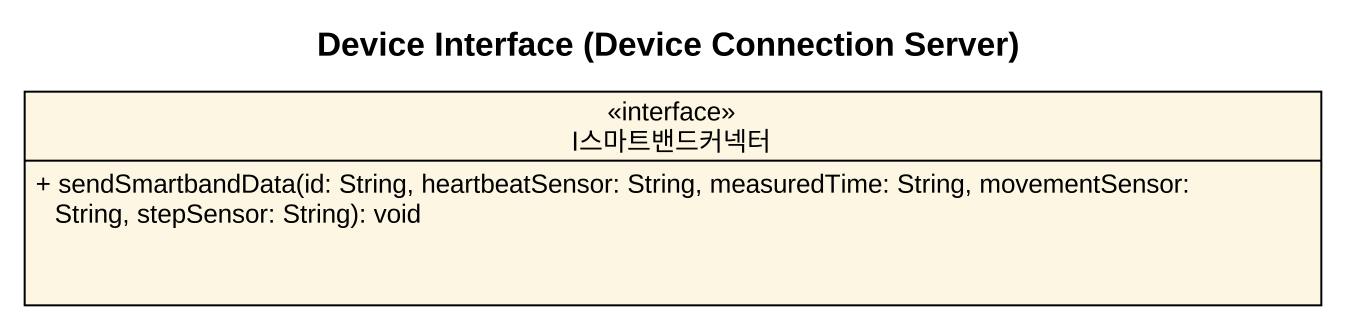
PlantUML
@startuml
title Device Interface (Device Connection Server)
hide circle
hide empty members
skinparam classAttributeIconSize 0
interface I스마트밴드커넥터 {
  + sendSmartbandData(id: String, heartbeatSensor: String, measuredTime: String, movementSensor: String, stepSensor: String): void
}
@enduml
